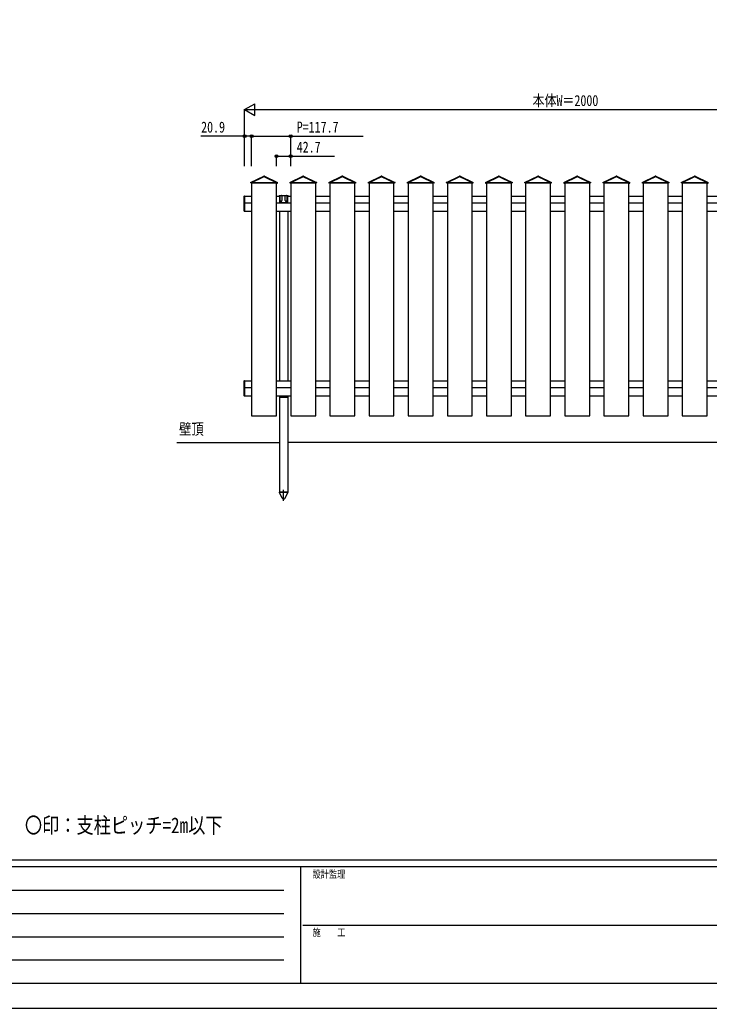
# Model space of a CAD drawing. Units: millimetres, scale not verified. Extents: x -4205 to 4205, y -2970 to 2970.
# Drawn here: x -2149 to -76, y -2970 to 0 of the extents above; entities that cross this region are included whole.
import ezdxf
from ezdxf.enums import TextEntityAlignment as Align

# ---------------------------------------------------------------- set-up
doc = ezdxf.new("R2010")
doc.units = ezdxf.units.MM
doc.header["$LTSCALE"] = 16
for name, color, linetype in [('0-2_USER1', 3, 'Continuous'), ('0-5_YKK_A1', 4, 'Continuous'), ('0-6_YKK_D', 6, 'Continuous'), ('0-7_YKK_ZWAK', 7, 'Continuous')]:
    doc.layers.add(name, color=color, linetype=linetype)
doc.styles.add('ＭＳ ゴシック', font='')
doc.styles.get('ＭＳ ゴシック').set_extended_font_data('MS Gothic')

msp = doc.modelspace()

# ---------------------------------------------------------------- linework, layer by layer
at = {"layer": '0-5_YKK_A1'}
for p, q in [((-1454.7, -489.19), (-1415.29, -470.09)), ((-1414.63, -471.44), (-1454.05, -490.54)), ((-1374.35, -490.54), (-1413.76, -471.44)), ((-1413.11, -470.09), (-1373.69, -489.19)), ((-1337, -489.19), (-1297.59, -470.09)), ((-1296.93, -471.44), (-1336.35, -490.54)), ((-1256.65, -490.54), (-1296.06, -471.44)), ((-1295.41, -470.09), (-1255.99, -489.19)), ((-1219.3, -489.19), (-1179.89, -470.09)), ((-1179.23, -471.44), (-1218.65, -490.54)), ((-1138.95, -490.54), (-1178.36, -471.44)), ((-1177.71, -470.09), (-1138.29, -489.19)), ((-1101.5, -489.19), (-1062.09, -470.09)), ((-1061.44, -471.44), (-1100.85, -490.54)), ((-1021.15, -490.54), (-1060.56, -471.44)), ((-1059.91, -470.09), (-1020.49, -489.19)), ((-983.8, -489.19), (-944.39, -470.09)), ((-943.74, -471.44), (-983.15, -490.54)), ((-903.45, -490.54), (-942.86, -471.44)), ((-942.21, -470.09), (-902.79, -489.19)), ((-866.1, -489.19), (-826.69, -470.09)), ((-826.04, -471.44), (-865.45, -490.54)), ((-785.75, -490.54), (-825.16, -471.44)), ((-824.51, -470.09), (-785.09, -489.19)), ((-748.4, -489.19), (-708.99, -470.09)), ((-708.34, -471.44), (-747.75, -490.54)), ((-668.05, -490.54), (-707.46, -471.44)), ((-706.81, -470.09), (-667.39, -489.19)), ((-630.7, -489.19), (-591.29, -470.09)), ((-590.64, -471.44), (-630.05, -490.54)), ((-550.35, -490.54), (-589.76, -471.44)), ((-589.11, -470.09), (-549.69, -489.19)), ((-513, -489.19), (-473.59, -470.09)), ((-472.94, -471.44), (-512.35, -490.54)), ((-432.65, -490.54), (-472.06, -471.44)), ((-471.41, -470.09), (-431.99, -489.19)), ((-395.3, -489.19), (-355.89, -470.09)), ((-355.24, -471.44), (-394.65, -490.54)), ((-314.95, -490.54), (-354.36, -471.44)), ((-353.71, -470.09), (-314.29, -489.19)), ((-277.6, -489.19), (-238.19, -470.09)), ((-237.54, -471.44), (-276.95, -490.54)), ((-197.25, -490.54), (-236.66, -471.44)), ((-236.01, -470.09), (-196.59, -489.19)), ((-159.9, -489.19), (-120.49, -470.09)), ((-119.84, -471.44), (-159.25, -490.54)), ((-79.55, -490.54), (-118.96, -471.44)), ((-118.31, -470.09), (-78.89, -489.19)), ((-1454.32, -490.45), (-1454.8, -489.46)), ((-1452.6, -489.84), (-1375.8, -489.84)), ((-1451.6, -489.84), (-1451.6, -1189.84)), ((-1376.6, -489.84), (-1451.6, -489.84)), ((-1373.6, -489.46), (-1374.08, -490.45)), ((-1336.62, -490.45), (-1337.1, -489.46)), ((-1334.9, -489.84), (-1258.1, -489.84)), ((-1333.9, -489.84), (-1333.9, -1189.84)), ((-1258.9, -489.84), (-1333.9, -489.84)), ((-1255.9, -489.46), (-1256.38, -490.45)), ((-1218.92, -490.45), (-1219.4, -489.46)), ((-1217.2, -489.84), (-1140.4, -489.84)), ((-1216.2, -489.84), (-1216.2, -1189.84)), ((-1141.2, -489.84), (-1216.2, -489.84)), ((-1138.2, -489.46), (-1138.68, -490.45)), ((-1101.12, -490.45), (-1101.6, -489.46)), ((-1099.4, -489.84), (-1022.6, -489.84)), ((-1098.5, -489.84), (-1098.5, -1189.84)), ((-1023.5, -489.84), (-1098.5, -489.84)), ((-1020.4, -489.46), (-1020.88, -490.45)), ((-983.42, -490.45), (-983.9, -489.46)), ((-981.7, -489.84), (-904.9, -489.84)), ((-980.8, -489.84), (-980.8, -1189.84)), ((-905.8, -489.84), (-980.8, -489.84)), ((-902.7, -489.46), (-903.18, -490.45)), ((-865.72, -490.45), (-866.2, -489.46)), ((-864, -489.84), (-787.2, -489.84)), ((-863.1, -489.84), (-863.1, -1189.84)), ((-788.1, -489.84), (-863.1, -489.84)), ((-785, -489.46), (-785.48, -490.45)), ((-748.02, -490.45), (-748.5, -489.46)), ((-746.3, -489.84), (-669.5, -489.84)), ((-745.4, -489.84), (-745.4, -1189.84)), ((-670.4, -489.84), (-745.4, -489.84)), ((-667.3, -489.46), (-667.78, -490.45)), ((-630.32, -490.45), (-630.8, -489.46)), ((-628.6, -489.84), (-551.8, -489.84)), ((-627.7, -489.84), (-627.7, -1189.84)), ((-552.7, -489.84), (-627.7, -489.84)), ((-549.6, -489.46), (-550.08, -490.45)), ((-512.62, -490.45), (-513.1, -489.46)), ((-510.9, -489.84), (-434.1, -489.84)), ((-510, -489.84), (-510, -1189.84)), ((-435, -489.84), (-510, -489.84)), ((-431.9, -489.46), (-432.38, -490.45)), ((-394.92, -490.45), (-395.4, -489.46)), ((-393.2, -489.84), (-316.4, -489.84)), ((-392.3, -489.84), (-392.3, -1189.84)), ((-317.3, -489.84), (-392.3, -489.84)), ((-314.2, -489.46), (-314.68, -490.45)), ((-277.22, -490.45), (-277.7, -489.46)), ((-275.5, -489.84), (-198.7, -489.84)), ((-274.6, -489.84), (-274.6, -1189.84)), ((-199.6, -489.84), (-274.6, -489.84)), ((-196.5, -489.46), (-196.98, -490.45)), ((-159.52, -490.45), (-160, -489.46)), ((-157.8, -489.84), (-81, -489.84)), ((-156.9, -489.84), (-156.9, -1189.84)), ((-81.9, -489.84), (-156.9, -489.84)), ((-78.8, -489.46), (-79.28, -490.45)), ((-1474.5, -531.14), (-1474.5, -573.54)), ((-1472.5, -529.64), (-1473, -529.64)), ((-1472.5, -529.64), (-1472.5, -575.04)), ((-1472.5, -529.84), (-1451.6, -529.84)), ((-1472.5, -574.84), (-1472.5, -529.84)), ((-1376.6, -529.84), (-1367.75, -529.84)), ((-1365.25, -528.64), (-1367.75, -528.64)), ((-1367.75, -528.64), (-1367.75, -546.81)), ((-1365.25, -543.31), (-1365.25, -528.64)), ((-1364.25, -527.64), (-1361.25, -527.64)), ((-1350.25, -528.64), (-1360.25, -528.64)), ((-1360.25, -528.64), (-1360.25, -543.31)), ((-1350.25, -543.31), (-1350.25, -528.64)), ((-1349.25, -527.64), (-1346.25, -527.64)), ((-1342.75, -528.64), (-1345.25, -528.64)), ((-1345.25, -528.64), (-1345.25, -543.31)), ((-1342.75, -546.81), (-1342.75, -528.64)), ((-1342.75, -529.84), (-1333.9, -529.84)), ((-1258.9, -529.84), (-1216.2, -529.84)), ((-1141.2, -529.84), (-1098.5, -529.84)), ((-1023.5, -529.84), (-980.8, -529.84)), ((-905.8, -529.84), (-863.1, -529.84)), ((-788.1, -529.84), (-745.4, -529.84)), ((-670.4, -529.84), (-627.7, -529.84)), ((-552.7, -529.84), (-510, -529.84)), ((-435, -529.84), (-392.3, -529.84)), ((-317.3, -529.84), (-274.6, -529.84)), ((-199.6, -529.84), (-156.9, -529.84)), ((-81.9, -529.84), (-39.2, -529.84)), ((-1472.5, -549.84), (-1451.6, -549.84)), ((-1376.6, -549.84), (-1333.9, -549.84)), ((-1365.75, -548.81), (-1344.75, -548.81)), ((-1258.9, -549.84), (-1216.2, -549.84)), ((-1141.2, -549.84), (-1098.5, -549.84)), ((-1023.5, -549.84), (-980.8, -549.84)), ((-905.8, -549.84), (-863.1, -549.84)), ((-788.1, -549.84), (-745.4, -549.84)), ((-670.4, -549.84), (-627.7, -549.84)), ((-552.7, -549.84), (-510, -549.84)), ((-435, -549.84), (-392.3, -549.84)), ((-317.3, -549.84), (-274.6, -549.84)), ((-199.6, -549.84), (-156.9, -549.84)), ((-81.9, -549.84), (-39.2, -549.84)), ((-1472.5, -575.04), (-1473, -575.04)), ((-1472.5, -574.84), (-1451.6, -574.84)), ((-1376.6, -574.84), (-1333.9, -574.84)), ((-1367.75, -574.84), (-1367.75, -1084.84)), ((-1342.75, -574.84), (-1342.75, -1084.84)), ((-1258.9, -574.84), (-1216.2, -574.84)), ((-1141.2, -574.84), (-1098.5, -574.84)), ((-1023.5, -574.84), (-980.8, -574.84)), ((-905.8, -574.84), (-863.1, -574.84)), ((-788.1, -574.84), (-745.4, -574.84)), ((-670.4, -574.84), (-627.7, -574.84)), ((-552.7, -574.84), (-510, -574.84)), ((-435, -574.84), (-392.3, -574.84)), ((-317.3, -574.84), (-274.6, -574.84)), ((-199.6, -574.84), (-156.9, -574.84)), ((-81.9, -574.84), (-39.2, -574.84)), ((-1474.5, -1086.14), (-1474.5, -1128.54)), ((-1472.5, -1084.64), (-1473, -1084.64)), ((-1472.5, -1084.64), (-1472.5, -1130.04)), ((-1472.5, -1084.84), (-1451.6, -1084.84)), ((-1472.5, -1129.84), (-1472.5, -1084.84)), ((-1376.6, -1084.84), (-1333.9, -1084.84)), ((-1258.9, -1084.84), (-1216.2, -1084.84)), ((-1141.2, -1084.84), (-1098.5, -1084.84)), ((-1023.5, -1084.84), (-980.8, -1084.84)), ((-905.8, -1084.84), (-863.1, -1084.84)), ((-788.1, -1084.84), (-745.4, -1084.84)), ((-670.4, -1084.84), (-627.7, -1084.84)), ((-552.7, -1084.84), (-510, -1084.84)), ((-435, -1084.84), (-392.3, -1084.84)), ((-317.3, -1084.84), (-274.6, -1084.84)), ((-199.6, -1084.84), (-156.9, -1084.84)), ((-81.9, -1084.84), (-39.2, -1084.84)), ((-1472.5, -1104.84), (-1451.6, -1104.84)), ((-1376.6, -1104.84), (-1333.9, -1104.84)), ((-1258.9, -1104.84), (-1216.2, -1104.84)), ((-1141.2, -1104.84), (-1098.5, -1104.84)), ((-1023.5, -1104.84), (-980.8, -1104.84)), ((-905.8, -1104.84), (-863.1, -1104.84)), ((-788.1, -1104.84), (-745.4, -1104.84)), ((-670.4, -1104.84), (-627.7, -1104.84)), ((-552.7, -1104.84), (-510, -1104.84)), ((-435, -1104.84), (-392.3, -1104.84)), ((-317.3, -1104.84), (-274.6, -1104.84)), ((-199.6, -1104.84), (-156.9, -1104.84)), ((-81.9, -1104.84), (-39.2, -1104.84)), ((-1472.5, -1130.04), (-1473, -1130.04)), ((-1472.5, -1129.84), (-1451.6, -1129.84)), ((-1376.6, -1129.84), (-1333.9, -1129.84)), ((-1367.75, -1129.84), (-1367.75, -1419.84)), ((-1366.25, -1129.84), (-1366.25, -1133.84)), ((-1366.25, -1133.84), (-1344.25, -1133.84)), ((-1344.25, -1133.84), (-1344.25, -1129.84)), ((-1342.75, -1129.84), (-1342.75, -1419.84)), ((-1258.9, -1129.84), (-1216.2, -1129.84)), ((-1141.2, -1129.84), (-1098.5, -1129.84)), ((-1023.5, -1129.84), (-980.8, -1129.84)), ((-905.8, -1129.84), (-863.1, -1129.84)), ((-788.1, -1129.84), (-745.4, -1129.84)), ((-670.4, -1129.84), (-627.7, -1129.84)), ((-552.7, -1129.84), (-510, -1129.84)), ((-435, -1129.84), (-392.3, -1129.84)), ((-317.3, -1129.84), (-274.6, -1129.84)), ((-199.6, -1129.84), (-156.9, -1129.84)), ((-81.9, -1129.84), (-39.2, -1129.84)), ((-1675.87, -1269.84), (-1367.75, -1269.84)), ((397.75, -1269.84), (-1342.75, -1269.84)), ((-1367.95, -1420.84), (-1367.95, -1419.84)), ((-1367.95, -1419.84), (-1342.55, -1419.84)), ((-1359.71, -1437.1), (-1367.95, -1420.84)), ((-1342.75, -1419.84), (-1367.75, -1419.84)), ((-1355.25, -1445.35), (-1355.25, -1412.88)), ((-1350.79, -1437.1), (-1342.55, -1420.84)), ((-1342.55, -1419.84), (-1342.55, -1420.84))]:
    msp.add_line(p, q, dxfattribs=at)
for points in [[(-1451.6, -1189.84), (-1376.6, -1189.84), (-1376.6, -489.84)], [(-1333.9, -1189.84), (-1258.9, -1189.84), (-1258.9, -489.84)], [(-1216.2, -1189.84), (-1141.2, -1189.84), (-1141.2, -489.84)], [(-1098.5, -1189.84), (-1023.5, -1189.84), (-1023.5, -489.84)], [(-980.8, -1189.84), (-905.8, -1189.84), (-905.8, -489.84)], [(-863.1, -1189.84), (-788.1, -1189.84), (-788.1, -489.84)], [(-745.4, -1189.84), (-670.4, -1189.84), (-670.4, -489.84)], [(-627.7, -1189.84), (-552.7, -1189.84), (-552.7, -489.84)], [(-510, -1189.84), (-435, -1189.84), (-435, -489.84)], [(-392.3, -1189.84), (-317.3, -1189.84), (-317.3, -489.84)], [(-274.6, -1189.84), (-199.6, -1189.84), (-199.6, -489.84)], [(-156.9, -1189.84), (-81.9, -1189.84), (-81.9, -489.84)]]:
    msp.add_lwpolyline(points, dxfattribs=at)
for centre, radius, start, end in [((-1414.2, -472.34), 2.5, 64.142, 115.858), ((-1414.2, -472.34), 1, 64.142, 115.858), ((-1296.5, -472.34), 2.5, 64.142, 115.858), ((-1296.5, -472.34), 1, 64.142, 115.858), ((-1178.8, -472.34), 2.5, 64.142, 115.858), ((-1178.8, -472.34), 1, 64.142, 115.858), ((-1061, -472.34), 2.5, 64.142, 115.858), ((-1061, -472.34), 1, 64.142, 115.858), ((-943.3, -472.34), 2.5, 64.142, 115.858), ((-943.3, -472.34), 1, 64.142, 115.858), ((-825.6, -472.34), 2.5, 64.142, 115.858), ((-825.6, -472.34), 1, 64.142, 115.858), ((-707.9, -472.34), 2.5, 64.142, 115.858), ((-707.9, -472.34), 1, 64.142, 115.858), ((-590.2, -472.34), 2.5, 64.142, 115.858), ((-590.2, -472.34), 1, 64.142, 115.858), ((-472.5, -472.34), 2.5, 64.142, 115.858), ((-472.5, -472.34), 1, 64.142, 115.858), ((-354.8, -472.34), 2.5, 64.142, 115.858), ((-354.8, -472.34), 1, 64.142, 115.858), ((-237.1, -472.34), 2.5, 64.142, 115.858), ((-237.1, -472.34), 1, 64.142, 115.858), ((-119.4, -472.34), 2.5, 64.142, 115.858), ((-119.4, -472.34), 1, 64.142, 115.858), ((-1454.62, -489.37), 0.2, 115.858, 205.858), ((-1454.14, -490.36), 0.2, 205.858, 295.858), ((-1374.26, -490.36), 0.2, 244.142, 334.142), ((-1373.78, -489.37), 0.2, 334.142, 64.142), ((-1336.92, -489.37), 0.2, 115.858, 205.858), ((-1336.44, -490.36), 0.2, 205.858, 295.858), ((-1256.56, -490.36), 0.2, 244.142, 334.142), ((-1256.08, -489.37), 0.2, 334.142, 64.142), ((-1219.22, -489.37), 0.2, 115.858, 205.858), ((-1218.74, -490.36), 0.2, 205.858, 295.858), ((-1138.86, -490.36), 0.2, 244.142, 334.142), ((-1138.38, -489.37), 0.2, 334.142, 64.142), ((-1101.42, -489.37), 0.2, 115.858, 205.858), ((-1100.94, -490.36), 0.2, 205.858, 295.858), ((-1021.06, -490.36), 0.2, 244.142, 334.142), ((-1020.58, -489.37), 0.2, 334.142, 64.142), ((-983.72, -489.37), 0.2, 115.858, 205.858), ((-983.24, -490.36), 0.2, 205.858, 295.858), ((-903.36, -490.36), 0.2, 244.142, 334.142), ((-902.88, -489.37), 0.2, 334.142, 64.142), ((-866.02, -489.37), 0.2, 115.858, 205.858), ((-865.54, -490.36), 0.2, 205.858, 295.858), ((-785.66, -490.36), 0.2, 244.142, 334.142), ((-785.18, -489.37), 0.2, 334.142, 64.142), ((-748.32, -489.37), 0.2, 115.858, 205.858), ((-747.84, -490.36), 0.2, 205.858, 295.858), ((-667.96, -490.36), 0.2, 244.142, 334.142), ((-667.48, -489.37), 0.2, 334.142, 64.142), ((-630.62, -489.37), 0.2, 115.858, 205.858), ((-630.14, -490.36), 0.2, 205.858, 295.858), ((-550.26, -490.36), 0.2, 244.142, 334.142), ((-549.78, -489.37), 0.2, 334.142, 64.142), ((-512.92, -489.37), 0.2, 115.858, 205.858), ((-512.44, -490.36), 0.2, 205.858, 295.858), ((-432.56, -490.36), 0.2, 244.142, 334.142), ((-432.08, -489.37), 0.2, 334.142, 64.142), ((-395.22, -489.37), 0.2, 115.858, 205.858), ((-394.74, -490.36), 0.2, 205.858, 295.858), ((-314.86, -490.36), 0.2, 244.142, 334.142), ((-314.38, -489.37), 0.2, 334.142, 64.142), ((-277.52, -489.37), 0.2, 115.858, 205.858), ((-277.04, -490.36), 0.2, 205.858, 295.858), ((-197.16, -490.36), 0.2, 244.142, 334.142), ((-196.68, -489.37), 0.2, 334.142, 64.142), ((-159.82, -489.37), 0.2, 115.858, 205.858), ((-159.34, -490.36), 0.2, 205.858, 295.858), ((-79.46, -490.36), 0.2, 244.142, 334.142), ((-78.98, -489.37), 0.2, 334.142, 64.142), ((-1473, -531.14), 1.5, 90, 180), ((-1367.75, -530.34), 1.7, 90, 162.90146), ((-1367.75, -530.34), 0.5, 90, 91.50659), ((-1364.25, -528.64), 1, 90, 180), ((-1361.25, -528.64), 1, 0, 90), ((-1349.25, -528.64), 1, 90, 180), ((-1346.25, -528.64), 1, 0, 90), ((-1342.75, -530.34), 1.7, 17.09854, 90), ((-1342.75, -530.34), 0.5, 88.49341, 90), ((-1365.75, -546.81), 2, 180, 270), ((-1362.75, -543.31), 2.5, 180, 0), ((-1347.75, -543.31), 2.5, 180, 0), ((-1344.75, -546.81), 2, 270, 0), ((-1473, -573.54), 1.5, 180, 270), ((-1473, -1086.14), 1.5, 90, 180), ((-1473, -1128.54), 1.5, 180, 270), ((-1355.25, -1434.84), 5, 206.87405, 333.12595)]:
    msp.add_arc(centre, radius, start, end, dxfattribs=at)
at = {"layer": '0-6_YKK_D'}
for p, q in [((-1472.5, -269.84), (-1442.19, -252.34)), ((-1442.19, -287.34), (-1442.19, -252.34)), ((-1472.5, -439.84), (-1472.5, -268.84)), ((-1472.5, -269.84), (-1442.19, -287.34)), ((-1472.5, -269.84), (-1411.88, -269.84)), ((-1437.5, -269.84), (492.5, -269.84)), ((-1472.5, -439.84), (-1472.5, -348.84)), ((-1451.6, -439.84), (-1451.6, -348.84)), ((-1451.6, -439.84), (-1451.6, -348.84)), ((-1333.9, -439.84), (-1333.9, -348.84)), ((-1376.6, -439.84), (-1376.6, -408.84)), ((-1333.9, -439.84), (-1333.9, -408.84))]:
    msp.add_line(p, q, dxfattribs=at)
for points in [[(-1451.6, -349.84), (-1472.5, -349.84), (-1604.3, -349.84)], [(-1451.6, -349.84), (-1333.9, -349.84), (-1115.7, -349.84)], [(-1376.6, -409.84), (-1333.9, -409.84), (-1202.1, -409.84)]]:
    msp.add_lwpolyline(points, dxfattribs=at)
for centre in [(-1472.5, -349.84), (-1451.6, -349.84), (-1451.6, -349.84), (-1333.9, -349.84), (-1376.6, -409.84), (-1333.9, -409.84)]:
    msp.add_circle(centre, 4.25, dxfattribs=at)
at = {"layer": '0-7_YKK_ZWAK'}
for p, q in [((3895.02, -2525), (-3904.98, -2525)), ((-1304.98, -2545), (-3904.98, -2545)), ((-1304.98, -2545), (-1304.98, -2895)), ((-4.98, -2545), (-1304.98, -2545)), ((-3862.48, -2615), (-1354.98, -2615)), ((-3862.48, -2685), (-1354.98, -2685)), ((-1297.48, -2720), (-4.98, -2720)), ((-3862.48, -2755), (-1354.98, -2755)), ((-3862.48, -2825), (-1354.98, -2825)), ((-3904.98, -2895), (-1304.98, -2895)), ((-1304.98, -2895), (-4.98, -2895))]:
    msp.add_line(p, q, dxfattribs=at)
msp.add_lwpolyline([(-4205, -2970), (4205, -2970), (4205, 2970), (-4205, 2970)], close=True, dxfattribs=at)

# ---------------------------------------------------------------- texts
at = {"layer": '0-2_USER1', "style": 'ＭＳ ゴシック', "width": 0.8}
for s, height, p in [('壁頂', 33.99, (-1669.71, -1257.01)), ('〇印：支柱ピッチ=2m以下', 47.37, (-2133.15, -2458.18))]:
    msp.add_text(s, height=height, dxfattribs=at).set_placement(p, align=Align.BOTTOM_LEFT)
at = {"layer": '0-6_YKK_D', "style": 'ＭＳ ゴシック', "width": 0.8}
for s, p in [('本体W＝2000', (-606.9, -269.04)), ('20.9', (-1603.3, -348.84)), ('P=117.7', (-1315.9, -348.84)), ('42.7', (-1315.9, -408.84))]:
    msp.add_text(s, height=32.99, dxfattribs=at).set_placement(p, align=Align.BOTTOM_LEFT)
at = {"layer": '0-7_YKK_ZWAK', "style": 'ＭＳ ゴシック', "width": 0.8}
for s, p in [('設計監理', (-1268.31, -2585)), ('施\u3000\u3000工', (-1268.31, -2760))]:
    msp.add_text(s, height=21.99, dxfattribs=at).set_placement(p, align=Align.BOTTOM_LEFT)

doc.saveas('drawing.dxf')
